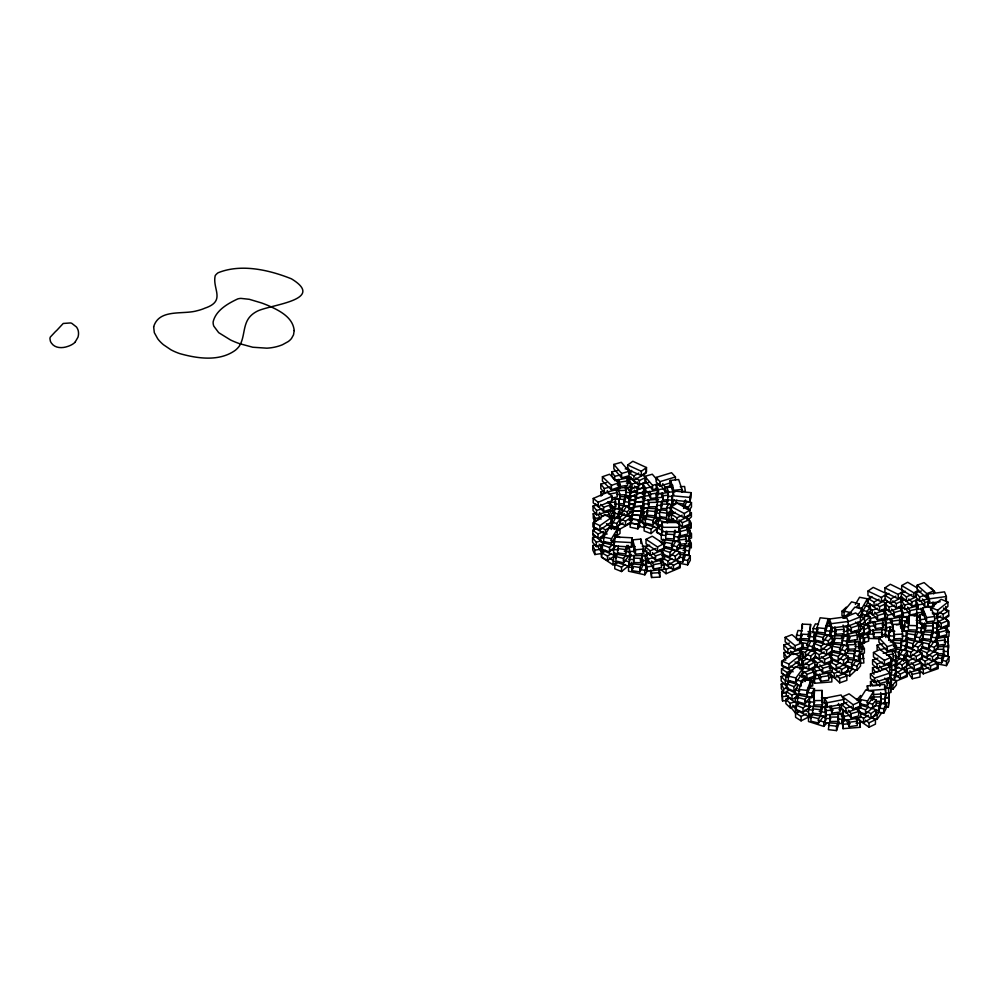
<?xml version="1.0" encoding="UTF-8"?>
<svg xmlns="http://www.w3.org/2000/svg" width="999" height="999" viewBox="0 0 999 999"><rect width="100%" height="100%" fill="white"/><g stroke="black" fill="none" stroke-linecap="round" stroke-linejoin="round"><path stroke-width="1.5" d="M679.233 552.872L684.765 552.897L684.839 544.193M684.765 552.897L684.914 544.268M902.109 631.293L906.48 631.331L906.355 640.509L888.898 640.359L889.023 631.181L894.842 631.231M888.898 640.359L889.023 631.181M906.355 640.509L906.48 631.331M672.052 495.829L671.965 503.096L672.177 495.891M891.021 669.854L895.379 669.917L895.566 660.739L891.208 660.689M895.379 669.917L895.566 660.739M847.826 650.811L859.465 650.986L859.677 641.808L855.319 641.745M859.465 650.986L859.677 641.808M666.845 508.578L661.313 508.466L661.5 501.198M661.313 508.466L661.763 501.261M628.346 505.544L628.171 507.942L633.99 508.079M908.403 625.449L909.29 615.384L917.569 615.621L916.695 630.069L908.403 629.832L908.403 625.449L916.695 625.686L917.569 615.621M908.915 624.088L909.29 615.384M642.494 555.581L641.845 562.762L633.566 562.524L633.828 555.257M634.078 552.385L634.34 549.5M633.566 562.524L633.828 559.64M641.845 562.762L642.232 554.07M641.495 511.076L641.108 515.384L632.829 515.134L633.091 507.879M641.108 515.384L641.495 506.693M880.007 638.786L868.393 638.411L868.618 631.643M890.646 688.336L891.12 683.553L890.646 692.732L890.646 688.336L887.736 688.236M859.702 644.043L859.952 641.645M619.73 496.54L629.894 496.915L630.294 488.936M656.53 508.691L643.456 508.191L644.005 499.025M643.456 508.191L643.868 504.607M906.53 623.176L907.03 618.868M801.086 634.178L802.347 624.125L810.626 624.475L809.352 638.923L801.086 638.573L801.086 634.178L809.352 634.527L810.626 624.475M801.086 638.573L801.623 634.265M876.223 703.071L884.927 703.433L885.539 694.28L881.18 694.093M884.927 703.433L885.539 694.28M889.61 635.414L885.251 635.227L885.726 627.26M885.251 635.227L885.564 632.842M920.991 631.73L936.937 632.492L937.624 623.326L933.278 623.126M936.937 632.492L937.624 623.326M826.473 704.195L826.473 707.117L809.078 706.256L809.789 697.102L814.135 697.314M809.078 706.256L809.615 702.684M611.101 515.621L613.848 515.759L614.497 507.067M613.848 515.759L614.934 508.591M843.506 634.415L842.157 643.019L833.903 642.594L835.239 629.595M833.903 642.594L834.565 638.286M842.157 643.019L842.831 634.328M614.123 541.658L614.872 536.888L632.267 537.812L631.505 546.965L614.123 546.041L614.123 541.658L631.505 542.569L632.267 537.812M614.123 546.041L614.872 536.888M843.218 718.868L842.469 723.638L825.087 722.714L825.836 713.561M825.087 722.714L825.649 719.143M842.469 723.638L843.031 715.671M937.549 655.344L947.676 655.943L948.526 646.79L944.18 646.528M947.676 655.943L948.526 646.79M675.436 530.357L673.9 538.948L665.646 538.461L666.158 531.206M666.42 534.165L666.932 531.293M673.9 538.948L674.662 530.269M885.414 706.98L888.298 707.167L889.235 698.026L884.889 697.739M888.298 707.167L889.235 698.026M680.232 554.607L688.898 555.182L689.847 546.041L684.065 545.654M688.898 555.182L689.847 546.041M893.131 639.897L892.532 642.757L900.761 643.331L901.66 639.035M895.279 647.34L900.761 647.714L902.247 640.571M672.876 504.657L667.095 504.245L668.106 495.104M667.095 504.245L667.856 500.686M801.935 677.085L802.734 668.681L795.104 666.82L788.311 676.098L788.311 680.481L795.941 682.354L802.734 673.064M890.072 675.674L890.696 672.814M846.965 657.629L853.82 658.154L854.794 649.487M853.82 658.154L855.444 651.011M666.633 510.389L656.555 509.565L657.717 500.437M640.621 517.032L639.884 519.88L631.68 519.168L632.417 511.938M916.508 619.243L917.119 616.883M916.508 622.814L922.252 623.339L920.978 632.454L903.72 630.893L905.007 621.778L909.315 622.165M903.72 630.893L904.682 627.347M920.978 632.454L922.252 623.339M647.427 560.414L646.128 565.147L628.883 563.573L630.182 554.457M628.883 563.573L629.857 560.027M646.128 565.147L646.778 558.391M646.041 515.409L645.391 517.769L639.647 517.245M672.539 495.754L673.888 491.033L691.108 492.657L691.108 497.052L689.772 501.773L672.539 500.149L672.539 495.754L689.772 497.39L691.108 492.657M618.631 503.421L624.075 503.958L624.075 499.575L625.324 495.317M624.075 503.958L626.585 495.442M657.167 508.791L655.044 515.896L646.877 515.084L647.727 507.854M646.877 515.084L647.727 512.237M655.044 515.896L655.044 511.5L656.318 507.242M902.497 624.974L901.435 628.508L904.307 628.796M808.016 631.505L815.172 632.255L815.172 636.638L813.71 641.346L796.528 639.572L796.528 635.189L797.989 630.469L802.284 630.918M813.71 641.346L813.71 636.962L815.172 632.255M872.664 699.55L873.551 696.715M874.987 710.027L879.058 710.451L879.058 706.068L880.381 701.81M879.058 710.451L881.268 703.371M888.623 637.749L889.522 634.914M816.982 627.709L820.129 617.794L828.283 618.656L828.283 623.039L825.137 632.954L816.982 632.092L816.982 627.709L825.137 628.571L828.283 618.656M816.982 632.092L817.881 629.27M933.353 632.404L931.031 639.472L922.889 638.586L923.813 631.368M924.737 628.533L925.673 625.711M931.031 639.472L931.031 635.089L932.429 630.844M822.914 707.03L820.554 714.098L812.412 713.186L813.348 705.968M820.554 714.098L820.554 709.702L821.965 705.469M612.549 517.582L618.256 518.231L618.256 513.836L619.842 509.14L614.123 508.503M618.256 518.231L619.842 513.523L619.842 509.14M830.244 636.813L831.043 634.465M829.445 643.543L846.578 645.504L846.578 641.108L848.176 636.413L841.046 635.601M846.578 645.504L848.176 640.796L848.176 636.413M628.471 545.442L625.561 553.921L617.419 552.984L618.393 545.766M625.561 553.921L625.561 549.525L627.01 545.292M839.435 722.115L836.513 730.594L828.383 729.657L829.357 722.452M836.513 730.594L836.513 726.198L837.974 721.965M934.927 662.037L941.682 662.861L941.682 658.466L943.218 654.245M941.682 662.861L944.754 654.395M674.375 531.693L680.069 532.392L680.069 536.775L678.358 541.458L661.276 539.385L661.276 534.989L662.986 530.307M678.358 541.458L678.358 537.075L680.069 532.392M798.938 689.422L802.659 679.57L810.751 680.594L810.751 684.977L807.042 694.829L798.938 693.806L798.938 689.422L807.042 690.434L810.751 680.594M677.459 561.363L682.854 562.05L682.854 557.667L684.477 553.446M682.854 562.05L685.564 555.032M895.991 649.05L905.281 650.262L905.281 645.878L907.117 641.208L900.936 640.396M905.281 650.262L907.117 645.604L907.117 641.208M671.378 504.045L670.267 506.855L670.267 511.238L672.951 511.6M891.195 679.245L894.292 679.67L894.292 675.287L896.19 670.629L891.558 669.992M894.292 679.67L896.19 675.012L896.19 670.629M847.564 659.24L858.366 660.739L858.366 656.343L860.301 651.698L854.12 650.836M858.366 660.739L860.301 656.081L860.301 651.698M666.333 517.557L659.627 516.595L659.627 512.2L660.839 509.415M645.529 515.796L644.492 518.119L639.872 517.432M917.956 632.23L914.759 639.185L906.742 637.949L906.742 633.566L908.016 630.781M914.759 639.185L914.759 634.79L916.67 630.619M643.768 563.523L639.909 571.878L631.892 570.641L631.892 566.246L633.191 563.461M631.892 570.641L633.191 567.857M639.909 571.878L639.909 567.482L643.131 560.526M639.173 520.104L631.156 518.868L631.156 523.251L639.173 524.487L639.173 520.104L641.108 515.934M639.173 524.487L641.108 520.317M676.847 500.049L675.524 502.822L683.528 504.083L685.501 499.925M683.528 508.479L686.812 501.535M619.567 505.157L628.733 506.643L628.733 502.247L630.968 497.639M628.733 506.643L630.419 503.184M659.715 518.581L642.919 515.846L642.919 511.451L644.605 508.004M642.919 515.846L644.043 513.536M800.823 639.51L799.437 642.282L807.404 643.606L809.49 639.46M802.097 647.115L807.404 648.001L810.876 641.083M876.135 711.887L883.753 713.161L883.753 708.778L886.063 704.183L879.969 703.159M883.753 713.161L886.063 708.566L886.063 704.183M832.179 628.159L832.179 631.081L829.844 635.676L813.086 632.829L813.086 628.446L815.421 623.851L818.468 624.375M829.844 635.676L829.844 631.281L832.179 626.698L826.086 625.661M920.554 639.572L935.751 642.207L935.751 637.824L938.136 633.229L932.055 632.18M935.751 642.207L938.136 637.624L938.136 633.229M614.81 514.922L611.9 520.442L611.9 524.825L616.258 516.558M798.95 703.196L795.604 705.319L795.604 709.715L808.516 716.495L808.578 709.515L810.389 706.081M826.485 710.164L825.274 712.449L819.205 711.388M808.578 713.91L825.274 716.832L826.485 714.547M843.88 645.204L840.196 652.085L832.279 650.674L832.279 646.278L833.74 643.531M840.196 652.085L840.196 647.702L842.407 643.568M631.53 554.383L630.294 556.668L613.623 553.683L613.623 549.3L615.471 545.866M935.888 663.673L946.453 665.646L946.453 661.251L949 656.693L942.956 655.569M946.453 665.646L949 661.088L949 656.693M675.961 540.809L671.927 548.001L664.035 546.528L664.035 542.145L666.058 538.536M671.927 548.001L671.927 543.606L673.95 540.009M808.416 687.549L814.435 688.698L814.435 693.081L811.837 697.639L795.266 694.48L795.266 690.084L797.864 685.539L800.873 686.113M811.837 697.639L811.837 693.244L814.435 688.698M855.394 604.432L859.54 597.265L867.407 598.788L867.407 603.171L861.887 612.737L861.887 608.341L867.407 598.788M678.633 563.124L687.662 564.872L687.662 560.489L690.297 555.943L684.278 554.782M687.662 564.872L690.297 560.339L690.297 555.943M896.178 656.231L898.8 656.743L898.8 652.359L900.911 648.776M898.8 656.743L903.021 649.587M672.664 513.074L666.658 511.875L666.658 507.492L668.681 504.095M603.683 537.15L609.415 527.634L617.245 529.195L617.245 533.591L611.513 543.106L603.683 541.533L603.683 537.15L611.513 538.723L617.245 529.195M890.658 681.355L892.107 678.983M844.03 665.571L851.847 667.17L851.847 662.787L854.02 659.215M851.847 667.17L856.205 660.039M671.053 520.342L656.156 517.195L656.156 512.799L658.291 509.428M843.73 702.022L853.196 709.115L859.764 706.193L859.764 699.375L865.771 689.909L873.563 691.558L873.563 695.941L867.544 705.406L859.764 703.758M867.544 705.406L867.544 701.023L873.563 691.558M640.197 525.337L637.899 528.871L630.132 527.197L630.132 522.814L631.655 520.454M637.899 528.871L637.899 524.487L640.958 519.767M906.318 639.173L919.667 642.12L919.667 637.724L922.626 633.254L916.695 631.955M919.667 642.12L922.626 637.649L922.626 633.254M647.789 570.342L644.83 574.812L628.521 571.203L628.521 566.82L630.744 563.461M644.83 574.812L644.83 570.429L647.052 567.07M646.316 524.088L644.093 527.435L638.161 526.123M672.19 506.306L672.19 503.384L674.45 500.037M688.461 509.965L688.461 507.042L691.47 502.584L685.551 501.248M689.21 510.314L691.47 506.968L691.47 502.584M618.231 512.05L622.09 512.937L622.09 508.541L624.5 505.032M622.09 512.937L626.91 505.906M657.904 517.844L653.059 524.862L645.354 523.089L645.354 518.706L647.777 515.184M653.059 524.862L653.059 520.479L655.481 516.97M797.764 640.596L799.337 638.373M802.085 648.576L812.374 650.998L812.374 646.615L815.496 642.182L809.615 640.796M812.374 650.998L814.722 647.677M871.952 718.206L877.072 719.417L877.072 715.034L879.545 711.525M877.072 719.417L882.017 712.412M828.121 634.927L823.151 641.92L815.471 640.097L815.471 635.701L817.969 632.217M823.151 641.92L823.151 637.524L825.636 634.028M923.913 638.698L921.39 642.195L929.033 644.043L931.567 640.546M921.39 646.578L929.033 648.426L934.939 640.284M795.941 682.354L795.941 677.959L802.734 668.681M823.651 716.083L818.556 723.039L810.913 721.178L810.913 716.795L813.461 713.311M818.556 723.039L818.556 718.656L821.103 715.172M611.051 526.436L616.895 527.859L616.895 523.476L620.129 519.068L614.285 517.632M616.895 527.859L620.129 523.451L620.067 517.27L624.363 513.548M829.969 645.679L832.417 642.382M830.619 651.535L845.204 655.132L845.204 650.749L848.463 646.341L842.632 644.904M845.204 655.132L848.463 650.736L848.463 646.341M628.721 555.906L623.563 562.849L615.933 560.963L615.933 556.58L618.518 553.109M623.563 562.849L623.563 558.466L626.136 554.994M663.523 539.335L661.013 542.607L665.359 543.731M663.91 547.739L676.972 551.086L676.972 546.703L680.331 542.32L674.525 540.834M676.972 551.086L680.331 546.703L680.331 542.32M786.95 696.141L797.477 704.183L797.477 697.389L800.174 693.943M797.477 701.773L805.044 703.746L805.044 699.362L807.729 695.916M805.044 703.746L809.527 698.001M861.163 614.323L866.945 615.846L866.945 611.463L870.379 607.105L864.597 605.581M866.945 615.846L870.379 611.488L870.379 607.105M895.229 657.567L903.87 659.877L903.87 655.494L907.354 651.148L901.597 649.6M903.87 659.877L907.354 655.531L907.354 651.148M673.326 520.417L668.818 519.205L668.818 514.81L671.59 511.388M616.608 546.266L600.799 541.97L600.799 537.587L604.333 533.254L607.205 534.028M889.997 688.498L892.869 689.273L892.869 684.889L896.403 680.556L890.671 678.995M892.869 689.273L896.403 684.952L896.403 680.556M847.339 616.246L854.844 607.142L862.337 609.203L862.337 613.586L859.515 616.995M857.641 614.885L862.337 609.203M848.338 667.969L856.942 670.341L856.942 665.946L860.501 661.625L854.782 660.052M856.942 670.341L860.501 666.021L860.501 661.625M847.065 616.158L844.068 615.322L844.068 610.938L851.61 601.848L859.09 603.92L859.09 608.304M856.268 607.33L859.09 603.92M662.687 525.799L658.216 524.537L658.216 520.142L661.088 516.758M668.543 518.856L665.659 522.252L658.216 520.142M860.651 695.479L856.992 699.775L861.275 700.986M861.275 705.381L872.664 708.603L872.664 704.22L876.323 699.924L870.629 698.301M872.664 708.603L876.323 704.307L876.323 699.924M923.688 628.646L925.636 626.398M908.303 638.124L905.344 641.495L912.736 643.656L915.696 640.284M900.636 645.267L905.281 645.878L907.317 643.631M905.344 645.878L912.736 648.051L918.655 641.308M627.26 516.208L627.26 511.825L631.106 507.579L631.106 511.975L627.26 516.208L618.818 513.661M661.638 535.239L656.618 532.442L656.618 528.046L660.077 525.986L658.241 528.146L642.782 523.451L642.782 519.068L645.679 515.884M802.459 655.931L805.381 656.842L805.381 652.447L808.478 649.125M805.381 656.842L811.563 650.174M813.973 635.002L815.933 632.904M814.372 640.883L828.346 645.229L828.346 640.846L832.279 636.638L826.697 634.889M828.346 645.229L832.279 641.021L832.279 636.638M919.929 641.483L921.927 639.385M921.715 647.802L934.252 651.76L934.252 647.377L938.236 643.169L932.666 641.408M934.252 651.76L938.236 647.564L938.236 643.169M75 342.307L77.947 337.262A37.288 21.528 0 0 0 78.097 330.157L77.885 329.695A25.337 14.635 0 0 0 76.473 326.998L71.766 323.314A6.131 3.534 0 0 0 70.367 322.952L63.224 323.464L56.955 330.194A51.224 29.57 0 0 1 55.482 331.556L50.337 337.05A13.561 7.83 0 0 0 49.95 338.698L50.387 341.171A21.016 12.138 0 0 0 51.399 343.057C54.982 348.401 62.35 348.389 67.82 346.391A20.704 11.951 0 0 0 71.266 344.955L72.015 344.543A18.881 10.902 0 0 0 75 342.307M801.161 685.701L785.876 680.819L785.876 676.435L789.884 672.24M801.161 684.228L801.161 681.306L805.169 677.122L799.612 675.349M610.938 528.159L613.049 525.949M614.11 529.233L616.221 527.035M826.772 723.239L823.763 726.385L808.491 721.515L808.491 717.132L811.488 713.985M823.763 726.385L823.763 722.002L825.773 719.904M844.555 654.308L838.173 660.901L830.943 658.578L830.943 654.183L834.128 650.886M838.173 660.901L838.173 656.518L841.37 653.221M631.818 563.086L628.783 566.221L613.548 561.301L613.548 556.905L616.583 553.771M648.076 552.597L655.556 560.289L662.787 557.954L662.724 550.024L665.983 546.753M662.724 554.42L669.917 556.805L669.917 552.41L673.176 549.138M669.917 556.805L678.621 548.064M810.301 707.167L795.216 702.085L795.216 697.689L798.351 694.592M860.963 616.046L863.186 613.886M863.186 618.269L868.718 612.837M893.93 664.547L896.777 665.534L896.777 661.138L900.136 657.891M896.777 665.534L905.718 656.88M673.451 521.853L666.645 519.492L666.645 515.097L669.854 512.025M615.521 546.141L609.502 551.885L602.397 549.413L602.397 545.029L605.419 542.145M609.502 551.885L609.502 547.502L612.512 544.63M845.229 616.52L849.562 612.437M864.447 617.694L860.114 621.778L860.114 626.173L864.447 622.09L864.447 617.694L859.028 615.784M844.167 673.938L849.824 675.948L849.824 671.553L852.859 668.693M849.824 675.948L855.893 670.217M846.028 617.045L841.97 615.609L841.97 611.213L846.315 607.142M662.899 527.235L656.181 524.8L656.181 520.417L659.477 517.37M865.521 709.777L858.503 707.23L858.503 711.613L865.521 714.16L865.521 709.777L868.618 706.93M865.521 714.16L874.812 705.631M903.408 641.745L906.78 638.736M906.068 647.127L918.069 651.61L918.069 647.215L922.564 643.194L917.232 641.208M918.069 651.61L922.564 647.589L922.564 643.194M687.986 519.917L691.395 516.908L691.395 512.524M620.067 521.665L627.584 515.134M647.377 523.751L644.143 526.548L651.036 529.208L654.27 526.411M638.161 521.728L644.093 523.051L644.143 530.931L651.036 533.591L656.43 528.933M802.072 657.067L810.738 660.464L810.738 656.081L815.396 652.122L809.627 649.85M810.738 660.464L815.396 656.505L815.396 652.122M829.882 643.231L821.128 650.636L814.285 647.926L814.285 643.543L817.569 640.771M821.128 650.636L821.128 646.241L824.412 643.468M920.204 652.946L920.204 650.024L923.513 647.252M921.565 654.957L927.022 657.13L927.022 652.747L930.331 649.987M927.022 657.13L936.962 648.851M797.252 688.299L793.93 691.058L787.125 688.311L787.125 683.928L790.459 681.168M793.93 691.058L793.93 686.663L797.252 683.915M944.092 637.712L946.465 635.751M616.445 531.943L620.004 529.008L614.285 526.698M832.866 651.46L829.282 654.395L832.142 655.556M832.142 659.939L843.556 664.585L843.556 660.202L848.338 656.281L842.619 653.958M843.556 664.585L848.338 660.664L848.338 656.281M629.37 565.147L621.54 571.553L614.772 568.793L614.772 564.398L618.131 561.663M621.54 571.553L621.54 567.17L624.899 564.423M663.998 555.794L675.312 560.526L675.312 556.131L680.169 552.26L674.512 549.9M675.312 560.526L680.169 556.643L680.169 552.26M930.943 610.389L930.943 607.467L941.17 599.3L947.889 602.097L947.889 606.48L937.674 614.66L932.292 612.412M937.674 614.66L937.674 610.264L947.889 602.097M809.914 707.005L803.034 712.424L796.34 709.59L796.34 705.207L799.787 702.497M803.034 712.424L803.034 708.029L806.468 705.331M864.585 614.647L870.204 617.032L865.271 620.891L865.271 625.274L862.462 624.075M865.271 625.274L870.204 621.428L870.204 617.032M782.279 661.163L792.756 653.096L799.387 655.968L799.387 660.351L788.923 668.418L782.279 665.546L782.279 661.163L788.923 664.035L799.387 655.968M895.204 666.283L902.184 669.305L902.184 664.909L907.167 661.076L901.573 658.666M902.184 669.305L907.167 665.471L907.167 661.076M667.707 522.614L671.203 519.93M605.019 542.145L601.011 545.204L601.011 549.587L614.922 555.681L616.92 554.145M859.902 626.011L863.436 623.339M844.155 617.844L846.515 616.071M662.349 534.69L657.13 532.33L657.13 527.934L660.714 525.299M859.977 713.024L870.966 718.006L870.966 713.623L876.086 709.852L871.965 707.991M870.966 718.006L876.086 714.248L876.086 709.852M627.659 465.022L632.817 461.263L646.49 467.544L646.49 471.928L641.321 475.674L627.659 469.405L627.659 465.022L641.321 471.291L646.49 467.544M905.494 648.413L907.929 646.665M906.867 654.869L910.738 656.668L910.738 652.285L914.385 649.675M910.738 656.668L921.69 648.826M593.518 522.627L604.557 514.822L610.976 517.844L610.976 522.227L599.937 530.044L593.518 527.01L593.518 522.627L599.937 525.649L610.976 517.844M867.956 591.096L873.188 587.387L886.725 593.756L881.48 597.477L881.48 601.86L867.956 595.491L867.956 591.096L881.48 597.477M881.48 601.86L885.676 598.888M620.154 523.014L625.524 525.586L625.524 521.203L630.819 517.507L625.436 514.935M625.524 525.586L630.819 521.903L630.819 517.507M814.647 657.729L803.383 665.434L803.383 661.051L807.142 658.478M884.939 587.912L890.296 584.253L903.608 590.784L898.238 594.43L898.238 598.813L884.939 592.295L884.939 587.912L898.238 594.43M814.372 642.956L816.52 641.495M898.238 598.813L901.46 596.628M813.298 648.064L826.598 654.595L826.598 650.212L831.967 646.565L826.648 643.943M826.598 654.595L831.967 650.948M921.915 655.856L932.492 661.113L932.492 656.73L937.899 653.096L933.94 651.123M932.492 661.113L937.899 657.492M789.472 681.892L786.213 684.065L786.213 688.448L798.089 694.392M831.218 661.101L833.778 659.415M836.188 665.097L829.944 661.95L829.944 666.333L836.188 669.48L836.188 665.097L840.022 662.562M836.188 669.48L847.676 661.887L847.676 657.504M661.75 559.24L661.75 562.162L667.931 565.372L667.931 560.976L671.815 558.478M667.931 565.372L679.582 557.867M930.156 607.592L935.688 604.02M936.65 615.334L943.156 618.706L943.156 614.31L948.688 610.751L943.481 608.054M943.156 618.706L948.688 615.134M808.516 716.495L812.986 713.661M863.124 626.773L869.667 622.639M689.934 514.385L684.327 517.907L671.478 511.088L671.478 506.705L677.085 503.184L689.934 510.002L689.997 515.584L676.91 522.252L671.415 518.668L671.415 514.285L675.349 512.275M684.327 517.907L684.327 513.523L689.934 510.002M787.262 657.767L781.618 661.276L781.618 665.659L793.131 671.827M794.929 661.875L800.049 664.622L794.417 668.131L790.571 666.071M894.792 669.692L898.75 667.22M894.792 674.075L906.667 666.683L906.667 662.3M667.057 522.739L670.441 520.629M615.484 555.531L607.517 560.427L601.473 557.155L601.473 552.759L605.456 550.312M607.517 560.427L607.517 556.043L611.5 553.583M859.465 630.394L864.023 627.609L860.226 625.536M858.316 635.476L864.023 632.005L864.023 627.609M843.543 618.156L845.828 616.77M857.604 719.355L863.561 722.689L863.561 718.293L868.418 715.409M863.561 722.689L875.711 715.446L875.711 711.063M629.22 471.865L631.668 470.429M627.996 476.973L633.915 480.332L633.915 475.936L638.811 473.064M633.915 480.332L646.141 473.139L646.141 468.743M906.355 655.194L916.245 660.888L916.245 656.493L922.102 653.109L918.393 650.973M916.245 660.888L922.102 657.492L922.102 653.109M599.038 519.355L593.156 522.727L593.156 527.122L605.444 534.278L605.444 529.882L601.76 527.734M605.444 529.882L611.338 526.51L611.338 529.433M885.214 600.062L874.063 606.455L868.218 603.059L868.218 598.676L871.94 596.54M868.218 598.676L874.063 602.072L879.02 599.225M687.374 528.833L690.921 526.823L690.921 522.427M623.101 522.939L618.106 525.761L618.106 528.683M619.355 529.445L630.594 523.101M916.233 595.854L913.86 597.19L901.685 589.959L901.685 585.576L907.641 582.242L917.369 588.024M901.685 585.576L913.86 592.807L918.618 590.134M805.281 663.149L808.903 665.334L814.884 662.025L814.884 666.408L808.903 669.717L801.648 665.359M902.184 597.065L890.821 603.334L885.102 599.862L885.102 595.479L888.885 593.394M885.102 595.479L890.821 598.938L895.878 596.153M817.244 649.163L813.448 651.248L819.18 654.72L819.18 659.103L831.805 652.147L831.967 646.565M819.18 654.72L824.225 651.935M920.529 658.428L925.074 661.213L930.156 658.453M919.392 659.19L919.392 662.112L925.074 665.596L937.786 658.691L937.899 653.096M797.077 696.765L791.982 699.512L786.313 696.016L786.313 691.633L790.134 689.572M786.313 691.633L791.982 695.129L795.803 693.069M837.749 666.97L841.707 669.43L847.789 666.183L847.789 670.566L841.707 673.826L831.156 667.257M937.025 618.031L940.908 616.008M935.726 623.101L948.675 616.333L948.688 610.751M669.542 562.862L673.451 565.359L679.595 562.15L679.595 566.533L673.451 569.742L664.347 563.936M799.487 710.888L795.579 712.899L801.098 716.47L801.098 720.853L810.214 716.158M801.098 716.47L806.305 713.786M863.398 630.107L869.605 626.922L869.605 631.318L863.398 634.49M671.415 514.285L676.91 517.869L682.142 515.197M646.028 539.36L652.26 536.201L663.773 543.768L663.773 548.151L657.542 551.311L646.028 543.743L646.028 539.36L657.542 546.928L657.542 551.311M657.542 546.928L663.773 543.768M786.987 676.847L781.53 673.239L781.53 668.855L785.476 666.857M781.53 668.855L786.987 672.452L792.244 669.805M896.478 671.59L900.311 674.125L906.555 670.966L906.555 675.361L900.311 678.508L895.204 675.137M605.382 550.986L601.623 552.872L601.623 557.255L613.036 564.885L616.808 562.999M858.853 635.826L864.172 633.204L864.172 628.821M865.346 720.229L869.068 722.801L875.436 719.73L875.436 724.125L869.068 727.185L860.364 721.178M635.726 477.872L639.435 480.469L645.829 477.422L645.829 481.805L639.435 484.852L628.321 477.072M904.957 656.318L907.666 655.044M904.644 657.704L908.828 660.676L914.247 658.129M906.742 663.573L908.828 665.059L922.377 658.703L922.377 654.308M868.643 598.776L871.228 597.577M875.936 604.02L879.582 606.63L886.038 603.633L886.038 608.016L879.582 611.026L868.643 603.171M603.483 535.889L598.039 538.424L592.844 534.69L592.844 530.294L596.927 528.409M592.844 530.294L598.039 534.028L603.483 531.505M688.511 529.283L691.233 528.021L691.233 523.638M873.476 652.509L879.944 649.512L890.858 657.379L890.858 661.775L884.39 664.76L873.476 656.905L873.476 652.509L884.39 660.376L884.39 664.76M884.39 660.376L890.858 657.379M916.058 596.927L906.455 601.298L901.323 597.527L901.323 593.144L905.444 591.271M901.323 593.144L906.455 596.903L911.937 594.417M802.884 668.793L807.017 666.932M801.498 673.801L815.284 667.619L815.284 664.697M892.769 600.911L896.328 603.571L902.884 600.649L899.337 597.989M885.651 599.974L896.328 607.954L902.884 605.032M814.023 651.36L816.645 650.199M821.128 656.693L824.674 659.352L831.243 656.418L831.243 660.814L824.674 663.736L815.209 656.643M853.196 704.732L859.764 701.81L849.113 693.83L842.544 696.753L853.196 704.732L853.196 709.115M927.047 663.186L930.569 665.858L937.174 662.961L937.174 667.344L930.569 670.254L922.352 664.01M593.244 498.476L607.155 492.382L612.162 496.203L612.162 500.586L598.251 506.68L593.244 502.859L593.244 498.476L598.251 502.285L598.251 506.68M598.251 502.285L612.162 496.203M831.33 671.141L834.315 673.438L839.897 671.016M829.345 673.988L834.315 677.821L848.276 671.778L848.276 667.394L845.304 665.097M663.611 567.37L666.058 569.305L671.703 566.933M661.176 569.83L666.058 573.701L680.169 567.757L680.169 563.374L676.498 560.464M937.786 620.716L941.22 623.426L947.914 620.604L947.914 624.987L941.22 627.809L935.501 623.289M861.7 636.051L870.229 632.542L870.229 629.607M679.008 519.88L682.392 522.627L689.148 519.842L689.148 524.238L682.392 527.01L672.265 518.793M659.627 541.083L664.422 544.992L664.422 549.375L650.162 555.207L645.379 551.298L645.379 546.903L649.65 545.154M645.379 546.903L650.162 550.811L655.868 548.488M894.367 677.422L898.65 675.674M895.791 681.218L907.217 676.585L907.217 672.19L902.434 668.281M785.152 637.374L791.97 634.652L801.91 642.931L801.91 647.315L795.104 650.049L785.152 641.77L785.152 637.374L795.104 645.666L795.104 650.049M795.104 645.666L801.91 642.931M842.744 618.056L855.681 612.924L860.389 616.858L860.389 621.253L846.003 626.96M847.439 622.002L860.389 616.858M859.103 639.085L863.198 637.449L863.198 641.845L859.103 643.468M631.868 478.558L627.509 480.232L632.08 484.215L632.08 488.611L637.911 486.376M632.08 484.215L637.911 481.993M917.182 585.214L926.81 593.618L926.81 598.014L917.182 589.597L917.182 585.214L924.087 582.579L933.728 590.983L933.728 593.906M926.81 593.618L933.728 590.983M911.1 662.737L914.285 665.546L921.228 662.936L921.228 667.32L914.285 669.942L906.867 663.373M629.195 479.52L629.195 476.598L638.698 485.052L645.654 482.442M635.526 486.613L638.698 489.435L644.268 487.35M871.752 604.82L867.756 606.306L872.252 610.339L872.252 614.722L886.925 609.265M872.252 610.339L877.584 608.354M887.274 654.595L891.757 658.628L891.757 663.011L877.06 668.456L872.589 664.435L872.589 660.039L877.921 658.066M872.589 660.039L877.06 664.073L882.404 662.087M908.79 598.988L911.887 601.835L918.905 599.288M902.584 597.689L911.887 606.218L917.507 604.183M803.858 671.503L806.93 674.362L813.973 671.84L813.973 676.223L806.93 678.746L801.822 673.988M902.522 606.768L889.023 611.575L884.664 607.504L884.664 603.109L888.723 601.673M884.664 603.109L889.023 607.192L894.43 605.269M813.024 661.813L813.024 658.89L817.082 657.442M813.024 658.89L817.382 662.961L822.776 661.038M815.196 665.309L817.382 667.357L832.242 662.062L832.242 657.679M860.763 703.059L860.763 707.454L845.891 712.737L841.545 708.653L841.545 704.27L846.952 702.347M841.545 704.27L845.891 708.353L851.298 706.43M921.128 667.407L923.276 669.455L928.708 667.544M918.968 669.742L923.276 673.838L938.198 668.606L938.198 664.223L934.964 661.151M600.661 504.395L603.671 507.28L610.764 504.795L610.764 509.19L603.671 511.663L595.641 503.996M796.977 705.394L790.184 707.754L785.901 703.658L785.901 699.263L789.984 697.851M785.901 699.263L790.184 703.371L795.629 701.473M602.422 476.735L609.527 474.263L618.531 482.904L618.531 487.287L611.425 489.76L602.422 481.118L602.422 476.735L611.425 485.364L611.425 489.76M611.425 485.364L618.531 482.904M836.375 675.199L839.722 678.446L846.84 675.986L846.84 680.369L839.722 682.829L831.892 675.262M936.7 626.011L939.447 625.087M936.7 630.394L949.05 626.261L949.05 621.865L945.928 618.768M864.297 638.136L868.631 636.725L868.631 641.108L861.413 643.468M870.454 673.925L885.638 668.943L889.734 673.114L874.55 678.084L870.454 673.925L870.454 678.309L874.55 682.479L889.734 677.497L889.747 672.714M671.066 521.903L675.212 520.554M679.283 529.108L690.346 525.511L690.346 521.128L687.287 517.994M652.347 552.609L655.556 555.906L662.787 553.558L659.577 550.262M781.193 676.473L785.226 680.656L785.226 685.039L781.193 680.868L781.193 676.473L785.351 675.137M799.188 640.022L803.184 644.218L803.184 648.601L787.874 653.458L783.89 649.25L783.89 644.867L789.447 643.106M783.89 644.867L787.874 649.063L793.443 647.302M878.92 637.812L886.188 635.514L894.58 644.355L894.58 648.738L887.299 651.036L878.92 642.195L878.92 637.812L887.299 646.653L887.299 651.036M887.299 646.653L894.58 644.355M848.238 624.387L851.373 627.709L858.653 625.424L858.653 629.807L851.373 632.092L846.153 626.56M858.915 644.879L864.485 643.131L864.485 638.736L860.526 634.54M671.228 482.617L660.002 486.051L656.118 481.818L656.118 477.435L671.553 472.714L675.424 476.948L675.424 479.87M656.118 477.435L660.002 481.655L675.424 476.948M634.402 486.051L637.424 489.398L643.306 487.637M634.402 490.434L637.424 493.793L644.78 491.583L644.78 488.648M928.071 598.788L919.617 601.323L915.796 597.077L915.796 592.682L921.428 590.996M915.796 592.682L919.617 596.94L928.071 594.393M905.219 666.708L907.104 668.831L912.761 667.17M903.333 668.968L907.104 673.226L922.651 668.631L922.651 664.248L919.817 661.051M629.645 486.188L631.53 488.324L637.187 486.663M627.772 488.449L631.53 492.707L637.187 491.046M603.408 544.517L596.316 546.578L592.582 542.307L592.582 537.924L596.84 536.675M592.582 537.924L596.316 542.195L600.574 540.958M688.648 538.786L691.495 537.962L691.495 533.566L688.698 530.357M874.625 612.187L877.572 615.559L884.977 613.398L884.977 617.794L877.572 619.942L872.651 614.323M889.797 671.54L889.797 667.145L882.392 669.305L879.445 665.921M613.861 464.423L621.291 462.3L629.045 471.328L629.045 475.711L621.615 477.847L613.861 468.806L613.861 464.423L621.615 473.451L621.615 477.847M621.615 473.451L629.045 471.328M657.042 488.499L652.584 489.772L644.867 480.731L644.867 476.348L652.297 474.225L657.13 479.882M644.867 476.348L652.584 485.389L658.528 483.691M917.557 605.806L904.744 609.44L901.086 605.144L901.086 600.761L903.933 599.949M901.086 600.761L904.744 605.057L910.439 603.433M802.659 676.76L805.519 675.961M804.083 680.744L815.509 677.547L815.509 673.164L811.9 668.855M891.483 609.065L894.317 612.474L901.785 610.401L901.785 614.785L894.317 616.858L889.585 611.176M819.842 664.847L822.676 668.244L830.144 666.183L830.144 670.566L822.676 672.639L816.058 664.685M848.363 710.227L851.185 713.636L858.665 711.563L858.665 715.946L851.185 718.019L846.478 712.337M608.841 501.798L612.362 506.131L612.362 510.526L596.565 514.81L593.044 510.477L593.044 506.081L597.352 504.92M593.044 506.081L596.565 510.414L602.31 508.866M609.49 506.918L612.362 506.131M616.633 479.907L620.142 484.24L620.142 488.623L604.32 492.894L600.811 488.561L600.811 484.165L606.568 482.617M600.811 484.165L604.32 488.511L610.077 486.95M617.27 485.014L620.142 484.24M798.476 712.25L795.466 713.074L789.909 706.218M936.525 628.846L939.21 632.292L946.777 630.344L946.777 634.727L939.21 636.688L935.638 632.092M877.159 680.019L879.782 683.478L887.387 681.568L887.387 685.951L884.852 686.588M680.369 531.48L687.986 529.57L687.986 533.966L680.369 535.864L680.369 531.48L678.633 529.17M661.276 550.536L664.56 554.932L664.56 559.315L648.513 563.299L645.242 558.903L645.242 554.52L648.513 558.916L654.345 557.467M661.638 555.656L664.56 554.932M798.189 657.654L800.736 657.042L800.736 652.659L793.081 654.507L790.559 651.023M877.097 649.6L877.097 645.204L882.954 643.793M890.271 642.02L893.193 641.321L896.403 645.729L896.403 650.124L883.228 653.309M886.15 648.214L880.294 649.625L877.097 645.204M893.468 646.44L896.403 645.729M847.302 629.957L850.236 629.258M844.367 635.052L860.489 631.193L860.489 626.798L857.317 622.377M858.178 648.089L862.012 647.165L862.012 651.56L859.452 652.172M662.749 483.641L665.184 487.137L672.876 485.352M660.302 484.515L665.184 491.533L667.757 490.934M627.434 487.837L630.469 492.295L636.375 490.946M636.375 495.329L630.469 496.678L630.469 492.295M922.389 598.925L924.787 602.434L929.932 601.273M920.791 600.961L924.787 606.83L928.645 605.943M909.902 670.829L912.262 674.362L920.004 672.639L920.004 677.022L912.262 678.746L907.542 671.69M634.34 490.322L636.675 493.856L644.417 492.145L644.392 500.449L657.354 499.363M634.34 494.717L636.675 498.239L644.417 496.528L642.856 494.18M597.589 546.228L601.46 552.122L605.344 551.273M683.628 547.464L688.798 546.341M867.706 616.845L867.706 613.923L872.152 612.949M867.706 613.923L870.653 618.393L876.585 617.095M869.18 620.541L870.653 622.789L886.975 619.205M874 674.275L872.539 672.04L872.539 667.657L876.997 666.683M879.919 671.153L875.474 672.127L872.539 667.657M888.835 673.601L891.795 672.951L891.795 668.568L888.873 664.085M613.985 479.532L611.825 476.161L611.825 471.778L617.782 470.504M625.212 468.906L628.196 468.269L631.081 472.752M611.825 471.778L614.71 476.261L620.666 474.987M631.081 477.147L614.71 480.644L614.71 476.261M657.604 490.034L645.691 492.569L642.819 488.086L642.819 483.691L648.776 482.43M642.819 483.691L645.691 488.186L651.648 486.913M907.604 607.08L909.864 610.626L917.656 608.978L915.396 605.431M906.105 609.103L909.864 615.009L917.656 613.361M810.114 682.067L812.711 681.518L812.711 685.913L810.114 686.45M903.883 616.221L887.449 619.617L884.652 615.109L884.652 610.726L889.135 609.802M884.652 610.726L887.449 615.234L893.431 613.998M813.71 667.619L815.808 671.003L821.79 669.78M829.257 668.231L832.242 667.619L832.242 672.002L815.808 675.399L813.024 670.878L813.024 667.956M843.031 711.575L846.028 710.951M842.232 713.011L844.33 716.383L850.299 715.159M841.545 713.336L841.545 716.271L844.33 720.779L860.763 717.394L860.763 712.999L857.979 708.491M609.477 517.395L609.477 514.473L601.648 516.046L599.5 512.475M612.025 498.002L617.245 496.965L617.245 492.569L609.402 494.143L607.267 490.559M824.55 698.214L841.083 694.967L843.755 699.5L843.755 703.895L827.222 707.13L824.55 702.597L824.55 698.214L827.222 702.747L827.222 707.13M827.222 702.747L843.755 699.5M945.991 632.379L949 631.818L949 636.201L936.937 638.486M870.516 685.913L870.516 681.53L875.062 680.706M874.537 685.814L879.07 684.989M886.637 683.603L889.659 683.054L889.659 687.437L885.126 688.274M687.25 531.618L690.272 531.068L690.272 535.452L678.159 537.649M651.585 561.026L653.533 564.635L661.45 563.211L661.45 567.594L653.533 569.018L649.637 561.8M786.75 692.507L783.716 693.044L781.268 688.473L781.268 684.09L784.302 683.541M781.268 684.09L783.716 688.661L788.273 687.849M785.776 660.302L783.978 656.867L783.978 652.472L787.025 651.947M789.41 656.53L786.375 657.067L783.978 652.472M800.049 654.682L803.084 654.158L803.084 658.541L798.526 659.34M886.613 655.144L893.231 653.995L893.231 658.378L890.584 658.841M847.926 633.666L849.35 636.425L857.304 635.064L857.304 639.447L849.35 640.809L846.515 635.289M858.99 644.617L862.025 644.093L864.385 648.676L864.385 653.071L859.827 653.846M861.338 649.2L864.385 648.676M858.079 643.918L861.126 643.393M669.205 492.27L658.516 494.03L656.243 489.435L656.243 485.039L659.303 484.54M656.243 485.039L658.516 489.647L664.622 488.636M634.078 495.329L635.414 498.101L643.406 496.815L643.406 501.211L635.414 502.485L634.078 499.712M922.739 608.566L918.143 609.303L915.933 604.682L915.933 600.299L918.993 599.812M915.933 600.299L918.143 604.907L924.262 603.933M636.201 495.354L630.069 496.291L630.069 500.686L636.201 499.737M642.332 494.405L645.391 493.931M642.332 498.788L645.391 498.314M602.534 553.384L594.867 554.545L592.744 549.912L592.744 545.529L595.816 545.067M592.744 545.529L594.867 550.162L600.998 549.225M874.287 621.453L875.561 624.238L883.578 623.014L883.578 627.409L875.561 628.633L872.377 621.665M688.249 543.968L691.32 543.506L691.32 547.889L690.272 545.579M619.592 486.513L627.634 485.327L627.634 480.944L619.592 482.13L618.356 479.333M649.35 491.271L650.574 494.055L658.603 492.882L657.379 490.084M647.502 491.471L650.574 498.439L663.161 497.24M901.273 611.301L901.273 608.379L904.345 607.929M915.121 606.356L918.193 605.906M901.273 608.379L903.296 613.011L909.452 612.112M901.772 613.923L903.296 617.407L909.452 616.508M914.073 615.834L917.144 615.384M891.133 618.331L892.307 621.128L900.361 620.004L900.361 624.387L896.34 624.949M819.48 674.113L820.666 676.91L828.72 675.774L828.72 680.169L820.666 681.293L817.719 674.3M848.001 719.492L849.187 722.289L857.242 721.166L857.242 725.549L849.187 726.673L846.24 719.68M922.539 607.779L930.618 606.68L934.627 616.495L934.627 620.879L926.56 621.977L922.539 612.175L922.539 607.779L926.56 617.594L926.56 621.977M926.56 617.594L934.627 616.495M601.036 496.166L601.036 491.783L604.133 491.371M614.959 489.922L618.044 489.51L619.917 494.18L619.917 498.563L612.187 499.6M616.82 494.592L619.917 494.18M594.68 521.59L593.256 518.094L593.256 513.698L596.353 513.286M607.167 511.825L610.264 511.413L612.15 516.071L612.15 520.454M593.256 513.698L595.142 518.369L601.323 517.532M609.053 516.483L612.15 516.071M940.184 601.748L929.37 603.196L927.497 598.538L927.497 594.155L944.492 591.87L946.378 596.528L946.378 600.923L945.429 598.588M927.497 594.155L929.37 598.813L946.378 596.528M829.382 619.018L846.403 616.783L848.238 621.453L848.238 625.836L831.218 628.084L829.382 623.413L829.382 619.018L831.218 623.688L831.218 628.084M831.218 623.688L848.238 621.453M830.931 705.881L832.042 708.691L840.122 707.629L840.122 712.012L832.042 713.074L829.282 706.056M937.199 645.317L945.316 644.305L945.316 639.922L937.199 640.921L937.199 643.856M678.371 540.097L686.5 539.148L686.5 543.531L679.732 544.318M645.529 562.137L648.376 561.813M645.928 563.311L647.152 566.833L652.859 566.171M661.413 565.184L664.273 564.86L664.273 569.243L647.152 571.216L645.529 566.52M673.863 494.717L670.529 484.827L670.529 480.444L678.671 479.532L682.005 489.423L682.005 492.345M682.005 489.423L673.863 490.334L670.529 480.444M891.695 651.273L894.555 650.961L896.091 655.656L896.091 660.052L891.807 660.514M796.515 662.512L799.237 662.212L799.237 665.134M893.231 655.968L896.091 655.656M855.806 632.33L858.665 632.017L860.176 636.725L860.176 641.121L847.314 642.494M847.314 638.111L850.174 637.799M857.317 637.037L860.176 636.725M856.43 661.55L860.514 661.113L859.602 653.895M662.337 492.894L663.199 495.729L668.643 495.179M661.051 493.019L663.199 500.112L667.282 499.7M627.772 498.389L627.772 495.467L629.145 500.187L634.889 499.625M634.889 504.02L629.145 504.57L629.145 500.187M633.915 499.575L634.69 502.422L642.881 501.673L642.881 506.056L634.69 506.805L633.915 503.958M632.692 539.847L640.883 539.098L643.618 549.05L643.618 553.434L635.426 554.183L632.692 544.23L632.692 539.847L635.426 549.8L635.426 554.183M635.426 549.8L643.618 549.05M881.018 620.391L885.326 620.004L886.6 629.12L869.342 630.669L868.393 622.727M869.342 626.286L875.099 625.761M882.279 625.124L886.6 624.737M887.112 678.87L891.42 678.483L891.42 682.879L888.548 683.129M625.162 478.309L629.482 477.934L630.694 487.062L617.732 488.161M626.373 483.041L630.694 482.679M644.392 500.449L643.206 491.321L646.091 491.083M650.162 495.579L644.392 496.066L643.206 491.321M867.319 690.222L867.319 685.838L884.615 684.465L885.901 695.516M885.738 689.21L868.443 690.584L867.319 685.838M872.764 694.617L885.738 693.593M898.039 617.345L902.372 617.007M893.381 626.922L886.175 627.484L885.064 618.356L886.175 623.101L891.945 622.652M899.15 622.09L902.035 621.865M900.599 626.361L903.471 626.136M813.985 676.498L814.535 678.87L820.304 678.433M828.945 677.759L831.83 677.534L831.83 681.917L814.535 683.266L813.436 678.521M859.527 719.367L860.351 727.309L843.056 728.646L841.957 719.517L844.842 719.292M854.932 718.506L857.816 718.281M841.957 719.517L843.056 724.263L850.261 723.701M856.031 723.251L860.351 722.926M932.392 613.836L936.712 613.511L937.761 622.652L920.454 623.925L919.405 614.797L925.174 614.36M919.405 614.797L920.454 619.542L926.223 619.118M934.877 618.481L937.761 618.269M607.429 502.659L615.659 502.072L615.659 506.468L611.55 506.755M835.139 627.06L835.738 629.919L843.968 629.345L843.968 633.728L835.738 634.303L834.252 627.147M837.999 704.957L842.332 704.657M824.999 705.843L825.973 710.601L833.191 710.102M838.973 709.715L843.306 709.415L843.306 713.798L825.973 714.984L824.999 707.304M943.318 637.237L947.651 636.962L948.538 646.103L936.975 646.828M944.205 641.995L948.538 641.72M885.476 688.361L888.373 688.199L889.185 697.352L884.839 697.589M886.288 693.119L889.185 692.956M684.652 536.438L688.998 536.201L689.785 545.354L679.645 545.916M685.439 541.208L689.785 540.971M651.111 570.254L651.573 573.126L659.827 572.689L659.827 577.072L651.573 577.509L650.424 570.342M892.769 624.462L901.036 624.025L902.609 634.065L902.609 638.448L894.342 638.885L892.769 624.462L894.342 638.885M894.342 634.502L902.609 634.065M786.862 700.661L782.517 700.886L781.767 691.733L782.517 696.503L788.311 696.191M672.277 496.316L667.931 496.528L667.207 487.375L673.001 487.087M680.244 486.713L684.602 486.488L685.326 491.258L682.429 491.408M667.207 487.375L667.931 492.145L675.174 491.783M798.988 659.427L801.885 659.29L802.572 664.06L802.572 668.456L799.675 668.593M798.226 664.273L802.572 664.06M888.835 663.586L891.595 663.461L891.595 667.844L890.983 663.536M847.402 649.288L855.668 648.9L855.668 644.517L847.402 644.892L847.002 642.02M860.314 653.945L863.211 653.808L863.86 662.974L859.515 663.174M859.515 658.778L863.86 658.578M657.354 501.86L656.78 492.694L657.354 501.86L667.507 501.461M633.166 503.683L633.466 506.555L641.745 506.256L641.745 510.651L633.466 510.939L633.166 508.066M916.483 607.954L916.995 612.737L924.25 612.474M916.483 612.337L916.995 617.12L919.892 617.02M634.74 503.933L628.92 504.108L628.92 508.491L633.279 508.366M640.546 508.141L646.353 507.967M647.09 552.422L647.09 555.344L629.657 555.881L629.22 546.715L635.027 546.54M642.295 546.316L646.653 546.178M629.22 546.715L629.657 551.498L635.476 551.311M642.732 551.098L647.09 550.961M873.376 629.807L873.626 632.679L881.905 632.442L881.905 636.838L873.626 637.075L873.014 629.882M617.669 490.559L625.948 490.359L625.948 494.755L619.043 494.917M648.451 499.612L648.638 502.485L656.93 502.297L656.343 493.668M648.151 499.675L648.638 506.88L656.93 506.68M905.094 625.137L902.184 625.212L901.872 616.033L902.184 620.816L908.004 620.691M875.424 701.36L880.943 701.261L880.943 696.865L872.664 697.027L872.664 699.949M890.234 626.673L890.384 629.545L893.143 629.507M932.929 625.898L924.637 626.011L924.637 630.394L932.929 630.282L932.754 621.578M614.772 499.313L619.13 499.275L619.28 508.441L612.012 508.516M614.922 504.108L619.28 504.058L619.28 508.441M934.102 606.543L928.283 606.605L928.121 601.823L928.121 606.206M813.823 690.534L822.115 690.446L822.439 700.524L822.439 704.907L814.148 705.007L813.823 690.534L814.148 705.007M814.148 700.611L822.439 700.524M843.119 626.585L847.477 626.548L847.602 635.714L830.144 635.864M830.144 631.48L835.963 631.43M843.231 631.368L847.602 631.331M838.411 717.032L830.119 717.095L830.119 721.478L838.411 721.415L838.311 712.712M936.675 653.696L943.593 653.696L943.593 649.3L935.301 649.313L935.301 652.235M661.937 522.527L679.395 522.514L679.407 531.693L661.95 531.705L661.937 522.527L661.937 526.923M677.859 548.476L684.765 548.513M888.898 635.976L894.717 636.026M901.997 636.076L906.355 636.113M891.021 665.471L895.379 665.521M855.094 646.528L859.465 646.59M661.313 504.07L669.605 504.245M641.258 508.266L645.616 508.379M629.62 512.362L632.529 512.437M641.258 512.649L644.155 512.724M632.829 510.751L641.108 511.001M633.566 558.129L641.845 558.379M881.93 629.67L886.288 629.807M868.393 634.028L874.2 634.215M881.468 634.452L885.826 634.59L885.826 637.512M624.612 487.537L628.97 487.687M625.536 492.357L629.894 492.519M655.619 499.463L658.516 499.575M643.456 503.808L649.263 504.02M871.028 698.051L873.925 698.176M880.581 698.863L884.927 699.05M900.386 626.698L903.283 626.823M885.251 630.831L891.058 631.093M921.677 626.96L926.023 627.16M920.991 627.347L925.349 627.547M932.591 627.896L936.937 628.096M608.341 511.088L613.848 511.376M821.39 697.677L827.184 697.964M809.078 701.872L814.872 702.16M822.127 702.522L826.473 702.734M833.903 638.199L842.157 638.636M837.424 714.173L841.77 714.41M825.087 718.331L830.881 718.631M838.124 719.018L842.469 719.255M665.646 534.065L673.9 534.565M943.343 651.298L947.676 651.548M883.965 702.497L888.298 702.784M683.116 550.412L688.898 550.799M667.095 499.862L672.876 500.262M853.82 653.771L845.591 653.146L845.591 656.068M656.555 505.169L662.312 505.644M631.68 514.785L639.884 515.484L639.884 519.88M916.208 620.429L920.516 620.804M923.401 625.436L926.273 625.686M903.72 626.51L908.041 626.897M916.657 627.672L920.978 628.059M629.595 511.938L632.467 512.2M641.083 512.986L643.955 513.249M632.467 516.583L628.159 516.196L628.159 513.274M641.683 555.506L645.991 555.906M640.234 559.765L643.119 560.027M628.883 559.19L633.204 559.577M640.384 560.239L646.128 560.764M615.896 498.763L624.075 499.575M646.877 510.689L655.044 511.5M808.016 635.901L810.876 636.188M796.528 635.189L802.259 635.776M807.979 636.375L813.71 636.962M874.987 705.644L879.058 706.068M922.889 634.19L931.031 635.089M612.699 512.724L615.559 513.049M612.549 513.199L618.256 513.836M812.412 708.803L820.554 709.702M832.304 639.485L835.152 639.81M842.294 640.621L846.578 641.108M617.419 548.588L625.561 549.525M828.383 725.274L836.513 726.198M936.275 657.817L941.682 658.466M661.276 534.989L665.546 535.514M674.088 536.55L678.358 537.075M678.808 557.142L682.854 557.667M889.659 674.65L894.292 675.287M853.733 655.706L858.366 656.343M659.627 512.2L667.669 513.374M627.584 515.596L632.192 516.283M629.12 520.217L632.192 520.679M638.336 521.59L642.956 522.277M923.263 628.071L925.936 628.471M906.742 633.566L914.759 634.79M640.409 561.513L643.081 561.925M631.892 566.246L639.909 567.482M624.862 496.653L629.445 497.39M624.15 501.51L628.733 502.247M642.919 511.451L647.502 512.2M808.278 633.266L810.938 633.703M879.182 708.004L883.753 708.778M813.086 628.446L817.657 629.22M825.274 630.506L829.844 631.281M931.193 637.025L935.751 637.824M821.615 706.805L826.173 707.604M808.578 709.515L813.124 710.314M626.698 546.628L629.72 547.165M613.623 549.3L618.169 550.112M624.238 551.198L630.294 552.285M841.383 637.362L844.03 637.824M832.279 646.278L840.196 647.702M941.92 660.414L946.453 661.251M664.035 542.145L671.927 543.606M795.266 690.084L799.787 690.946M807.317 692.382L811.837 693.244M859.265 607.842L861.887 608.341M683.141 559.615L687.662 560.489M892.257 651.073L898.8 652.359M666.658 507.492L671.166 508.391M846.628 661.713L851.847 662.787M656.156 512.799L659.14 513.436M859.764 699.375L867.544 701.023M630.132 522.814L637.899 524.487M923.188 624.537L926.16 625.187M915.221 636.75L919.667 637.724M629.27 519.767L632.23 520.417M627.797 523.826L630.756 524.475M641.857 564.647L646.303 565.621M628.521 566.82L632.966 567.807M640.371 569.442L644.83 570.429M672.19 503.384L675.149 504.045M682.542 505.719L688.461 507.042M619.517 507.954L622.09 508.541M645.354 518.706L653.059 520.479M806.493 645.229L812.374 646.615M874.512 714.422L877.072 715.034M815.471 635.701L823.151 637.524M612.512 522.402L616.895 523.476M788.311 676.098L795.941 677.959M810.913 716.795L818.556 718.656M839.372 649.3L845.204 650.749M615.933 556.58L623.563 558.466M671.166 545.217L676.972 546.703M797.477 697.389L805.044 699.362M861.163 609.939L866.945 611.463M898.113 653.945L903.87 655.494M668.818 514.81L671.827 515.621M614.385 535.976L620.129 537.537M600.799 537.587L603.683 538.361M610.864 540.309L615.172 541.483M889.997 684.103L892.869 684.889M851.21 664.372L856.942 665.946M844.068 610.938L851.548 613.011M866.97 702.609L872.664 704.22M625.486 505.881L629.695 507.155M621.64 510.127L627.26 511.825M642.782 519.068L645.591 519.917M652.622 522.052L656.83 523.339M798.076 650.187L805.381 652.447M822.751 639.11L828.346 640.846M928.683 645.616L934.252 647.377M785.876 676.435L788.661 677.322M795.604 679.532L801.161 681.306M822.214 716.033L824.999 716.92M808.491 717.132L811.263 718.019M818.206 720.229L823.763 722.002M830.943 654.183L838.173 656.518M627.297 555.869L630.069 556.755M613.548 556.905L616.321 557.804M623.239 560.039L628.783 561.825L628.783 566.221M662.724 550.024L669.917 552.41M795.216 697.689L797.964 698.613M804.819 700.923L810.301 702.772M892.507 659.665L896.777 661.138M666.645 515.097L669.367 516.046M602.397 545.029L609.502 547.502M846.99 670.554L849.824 671.553M841.97 611.213L844.679 612.175M656.181 520.417L658.865 521.391M912.736 645.229L918.069 647.215M617.307 516.208L620.067 517.27M806.405 654.382L810.738 656.081M814.285 643.543L821.128 646.241M920.204 650.024L927.022 652.747M787.125 683.928L793.93 686.663M614.772 564.398L621.54 567.17M839.272 658.453L843.556 660.202M930.943 607.467L937.674 610.264M671.066 554.358L675.312 556.131M796.34 705.207L803.034 708.029M898.001 663.099L902.184 664.909M610.751 549.462L613.523 550.686M657.13 527.934L662.349 530.307M866.845 711.75L870.966 713.623M904.282 649.275L910.738 652.285M621.49 519.268L625.524 521.203M798.326 658.578L803.383 661.051M822.602 648.251L826.598 650.212M928.521 654.757L932.492 656.73M939.26 612.3L943.156 614.31M662.986 558.416L667.931 560.976M804.645 710.064L808.516 712.1M671.478 506.705L684.327 513.523M601.473 552.759L607.517 556.043M859.989 716.295L863.561 718.293M629.183 473.251L633.915 475.936M912.537 654.37L916.245 656.493M606.418 523.651L611.338 526.51M811.263 659.839L814.884 662.025M814.597 656.331L819.18 659.103M843.83 663.711L847.789 666.183M944.217 609.115L947.564 611.238M675.699 559.652L679.595 562.15M801.098 720.853L795.579 717.282L795.466 708.678L792.694 705.257M865.746 624.412L869.605 626.922M684.502 507.604L686.7 509.04M902.721 668.443L906.555 670.966M609.228 557.954L613.036 560.489L613.036 564.885M871.702 717.157L875.436 719.73M642.12 474.825L645.829 477.422M882.392 601.011L886.038 603.633M607.492 524.737L611.65 527.722M810.201 659.452L812.237 660.963M827.696 653.758L831.243 656.418M933.64 660.289L937.174 662.961M944.48 617.894L947.914 620.604M865.409 624.25L869.018 627.172M685.776 517.107L689.148 519.842M782.417 673.363L786.887 677.035M859.902 634.69L863.198 637.449M629.795 486.613L632.08 488.611M918.056 660.114L921.228 662.936M868.88 611.7L872.252 614.722M594.03 534.84L603.483 543.319M810.913 668.98L813.973 671.84M899.525 597.827L902.784 600.874M828.97 654.62L831.156 656.655M856.418 698.988L859.677 702.047M607.754 501.923L610.764 504.795M843.493 672.739L846.84 675.986M865.396 633.428L868.631 636.725M855.531 622.102L858.653 625.424M931.28 588.036L935.101 592.282M882.017 610.027L884.977 613.398M886.85 663.773L889.797 667.145M877.484 668.056L880.431 671.44M843.618 615.971L845.579 618.231M898.95 606.992L901.785 610.401M827.309 662.774L830.144 666.183M855.831 708.154L858.665 711.563M944.092 626.885L946.777 630.344M884.764 678.096L887.387 681.568M875.424 682.092L878.034 685.564M685.376 526.111L687.986 529.57M798.201 649.163L800.736 652.659M788.86 653.084L790.559 655.406M858.665 642.519L862.012 647.165M669.617 480.681L671.253 483.017M669.617 485.064L671.253 487.4M917.644 669.105L920.004 672.639M884.028 610.339L885.501 612.574M599.138 544.205L601.46 547.739L601.46 552.122M810.489 677.971L812.711 681.518M829.457 663.111L832.242 667.619M607.33 510.901L609.477 514.473M598.064 514.485L600.936 519.243M615.109 488.998L617.245 492.569M946.428 627.26L949 631.818M887.162 678.483L889.659 683.054M870.516 681.53L873.026 686.101M687.787 526.498L690.272 531.068M659.502 559.602L661.45 563.211M800.699 649.575L803.084 654.158M891.071 649.862L893.231 653.995M855.169 630.918L857.304 635.064M858.778 643.194L860.539 646.64M627.921 496.053L630.069 500.686M881.667 618.843L883.578 623.014M882.304 624.625L883.578 627.409M689.223 538.873L691.32 543.506M625.774 476.76L627.634 480.944M656.768 493.081L657.991 495.866M898.601 615.796L900.361 620.004M889.36 618.518L892.307 625.511L892.307 621.128M855.481 716.97L857.242 721.166M826.96 671.578L828.72 675.774M601.036 491.783L602.447 495.279M838.473 703.421L840.122 707.629M943.73 635.689L945.316 639.922M884.402 686.9L885.901 691.133M685.014 534.902L686.5 539.148M663.049 561.338L664.273 564.86M787.487 696.241L788.461 699.063L788.461 696.141M859.602 658.279L860.514 661.113M842.257 636.213L843.019 638.573M920.741 608.304L922.801 615.396L922.801 612.474M642.844 550.599L643.618 553.434M886.6 629.12L885.326 620.004M890.171 673.751L891.42 678.483M890.484 679.32L891.42 682.879M872.914 679.67L873.538 682.03M684.602 545.904L685.739 550.174M907.179 616.321L907.891 623.563L906.105 616.433M859.527 723.751L860.351 727.309M831.006 673.975L831.83 677.534M933.278 602.172L933.89 605.019M932.354 602.272L933.278 606.555M614.747 497.789L615.659 502.072M614.747 502.172L615.659 506.468M843.081 625.049L843.968 629.345M842.582 710.239L843.306 713.798M948.538 646.103L947.651 636.962M888.573 693.768L889.185 697.352M689.785 545.354L688.998 536.201M659.14 568.381L659.827 572.689M658.915 571.341L659.827 577.072M802.572 668.456L801.885 659.29M855.069 640.209L855.668 644.517M854.682 641.733L855.069 644.605M641.445 507.779L641.745 510.651M646.877 552.959L647.09 555.344M628.708 506.106L628.92 508.491M881.543 628.134L881.905 632.442M881.667 633.965L881.905 636.838M625.649 486.051L625.948 490.359M625.436 487.562L625.649 490.434M656.63 502.372L656.243 493.693M880.706 692.557L880.943 696.865M880.631 695.504L880.943 701.261M872.427 697.09L872.577 699.974M890.022 626.735L890.309 632.492L890.384 629.545M932.641 623.089L932.929 630.282M924.525 623.126L924.637 630.394M611.475 529.145L611.351 521.166L611.351 525.549M593.93 526.948L594.055 530.544L594.055 527.622M945.616 607.217L945.703 609.602M822.439 704.907L822.115 690.446M847.602 635.714L847.477 626.548M838.248 714.21L838.411 721.415M830.057 714.21L830.119 721.478M943.568 644.979L943.593 653.696M945.741 606.418L945.741 609.34M941.22 623.426L941.22 627.809M939.21 632.292L939.21 636.688M938.361 622.802L938.361 627.185M936.712 613.511L936.712 617.906M930.618 606.68L930.618 609.615M930.569 665.858L930.569 670.254M929.37 598.813L929.37 603.196M929.033 644.043L929.033 648.426M925.074 661.213L925.074 665.596M924.787 602.434L924.787 606.83M923.276 669.455L923.276 673.838M920.454 619.542L920.454 623.925M919.617 596.94L919.617 601.323M918.143 604.907L918.143 609.303M916.995 612.737L916.995 617.12M916.695 625.686L916.695 630.069M914.285 665.546L914.285 669.942M913.86 592.807L913.86 597.19M912.736 643.656L912.736 648.051M912.262 674.362L912.262 678.746M911.887 601.835L911.887 606.218M909.864 610.626L909.864 615.009M908.828 660.676L908.828 665.059M907.104 668.831L907.104 673.226M906.455 596.903L906.455 601.298M904.744 605.057L904.744 609.44M903.596 658.416L903.596 661.338M903.296 613.011L903.296 617.407M902.184 620.816L902.184 625.212M901.036 624.025L901.036 628.421M900.761 643.331L900.761 647.714M900.311 674.125L900.311 678.508M896.328 603.571L896.328 607.954M894.317 612.474L894.317 616.858M890.821 598.938L890.821 603.334M889.023 607.192L889.023 611.575M888.398 678.221L888.398 681.156M887.449 615.234L887.449 619.617M886.175 623.101L886.175 627.484M879.782 683.478L879.782 686.4M879.582 606.63L879.582 611.026M877.572 615.559L877.572 619.942M877.06 664.073L877.06 668.456M875.561 624.238L875.561 628.633M874.55 678.084L874.55 682.479M874.063 602.072L874.063 606.455M873.626 632.679L873.626 637.075M871.877 696.902L871.877 699.824M870.653 618.393L870.653 622.789M869.068 722.801L869.068 727.185M868.081 623.014L868.081 625.936M863.211 653.808L863.211 658.204M861.188 613.873L861.188 616.808M861.225 633.453L861.225 636.388M860.913 623.538L860.763 626.723M858.665 632.017L858.665 636.413M858.74 641.882L858.74 646.278M851.373 627.709L851.373 632.092M851.185 713.636L851.185 718.019M849.35 636.425L849.35 640.809M849.187 722.289L849.187 726.673M845.891 708.353L845.891 712.737M844.33 716.383L844.33 720.779M843.056 724.263L843.056 728.646M841.707 669.43L841.707 673.826M839.722 678.446L839.722 682.829M835.738 629.919L835.738 634.303M834.315 673.438L834.315 677.821M832.042 708.691L832.042 713.074M830.731 674.25L830.731 677.172M825.973 710.601L825.836 716.483M825.137 628.571L825.137 632.954M825.349 709.365L825.274 716.832M824.674 659.352L824.674 663.736M822.676 668.244L822.676 672.639M820.666 676.91L820.666 681.293M817.382 662.961L817.382 667.357M815.808 671.003L815.808 675.399M814.535 678.87L814.535 683.266M809.352 634.527L809.352 638.923M808.903 665.334L808.903 669.717M807.404 643.606L807.404 648.001M807.042 690.434L807.042 694.829M806.93 674.362L806.93 678.746M805.169 677.122L805.169 681.505M802.659 679.57L802.659 682.492M802.347 624.125L802.347 628.521M801.673 673.875L801.673 676.81M800.049 664.622L800.049 669.005M791.982 695.129L791.982 699.512M790.184 703.371L790.184 707.754M788.923 664.035L788.923 668.418M787.874 649.063L787.874 653.458M786.987 672.452L786.987 675.374M783.716 688.661L783.716 693.044M782.517 696.503L782.517 700.886M690.034 532.255L690.034 536.638M689.772 497.39L689.772 501.773M686.85 516.52L686.85 519.455M683.528 504.083L683.528 507.017M682.392 522.627L682.392 527.01M679.395 522.514L679.395 526.898M679.407 531.693L679.407 527.297L661.95 527.322L661.95 531.705M676.91 517.869L676.91 522.252M673.451 565.359L673.451 569.742M673.089 518.531L673.089 521.453M672.739 518.631L672.739 521.565M672.252 510.988L672.252 515.384M667.931 492.145L667.931 496.528M666.058 569.305L666.058 573.701M665.184 487.137L665.184 491.533M663.199 495.729L663.199 500.112M660.576 516.358L660.576 519.28M660.002 481.655L660.002 486.051M658.516 489.647L658.516 494.03M658.241 525.224L658.241 528.146M655.556 555.906L655.556 560.289M653.533 564.635L653.533 569.018M652.584 485.389L652.584 489.772M651.573 573.126L651.573 577.509M651.036 529.208L651.036 533.591M650.574 494.055L650.574 498.439M650.162 550.811L650.162 555.207M648.638 502.485L648.638 506.88M648.513 558.916L648.513 563.299M647.152 566.833L647.152 571.216M645.691 488.186L645.691 492.569M641.321 471.291L641.321 475.674M640.883 539.098L640.883 543.481M639.435 480.469L639.435 484.852M638.698 485.052L638.698 489.435M637.424 489.398L637.424 493.793M636.675 493.856L636.675 498.239M635.414 498.101L635.414 502.485M634.69 502.422L634.69 506.805M633.466 506.555L633.466 510.939M631.53 488.324L631.53 492.707M631.505 542.569L631.505 546.965M631.493 562.35L631.493 565.272M629.657 551.498L629.657 555.881M620.004 529.008L620.004 533.391L615.259 537.312L615.259 534.39M619.13 499.275L619.13 503.658M614.922 552.747L614.922 555.681M611.513 525.949L611.513 528.883M611.513 538.723L611.513 543.106M604.32 488.511L604.32 492.894M603.671 507.28L603.671 511.663M599.937 525.649L599.937 530.044M598.039 534.028L598.039 538.424M596.565 510.414L596.565 514.81M596.316 542.195L596.316 546.578M595.142 518.369L595.142 521.291M594.867 550.162L594.867 554.545M593.893 521.366L593.893 525.761M593.344 533.841L593.344 538.224M294.181 330.569L293.531 334.815L291.496 338.474A26.386 15.235 0 0 1 288.212 341.571L282.567 344.68A33.417 19.293 0 0 1 278.446 346.166L276.96 346.591A31.031 17.92 0 0 1 266.895 348.176L252.772 347.24L239.211 343.556A79.57 45.942 0 0 1 230.519 339.972L218.681 332.655L213.811 326.149A29.358 16.958 0 0 1 213.149 321.828C215.834 310.327 227.809 303.584 237.774 298.901A9.565 5.519 0 0 1 240.896 298.389L249.288 299.3L261.601 302.972A104.495 60.327 0 0 1 268.431 305.657C279.208 310.439 293.032 317.282 294.181 330.569M153.646 326.798L154.321 332.655L157.755 338.836A61.214 35.34 0 0 0 163.449 344.73L170.854 349.737A49.925 28.821 0 0 0 179.77 353.609C197.565 358.591 219.355 361.8 235.327 350.274A37.425 21.603 0 0 0 239.36 346.041C245.23 336.813 242.52 323.976 250.724 315.859A31.506 18.182 0 0 1 256.755 311.451C269.555 304.495 326.935 300.424 291.433 278.821C269.068 269.867 241.121 263.474 218.107 272.764A20.342 11.738 0 0 0 215.235 275.587C212 288.823 226.448 300.961 204.895 308.167A34.016 19.63 0 0 1 197.053 310.751C182.767 314.897 159.153 308.466 153.646 326.798"/></g></svg>
